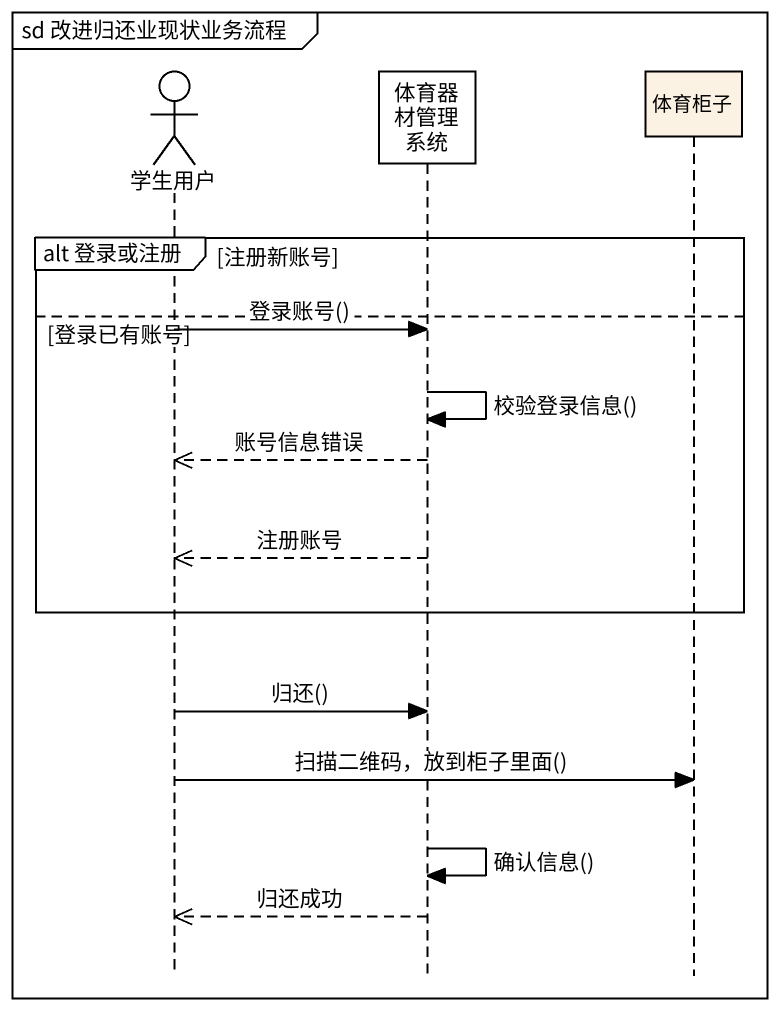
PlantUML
@startuml
mainframe sd 改进归还业现状业务流程
hide footbox
actor 学生用户
participant 体育器材管理系统 #FFFFFF
participant 体育柜子

group alt 登录或注册 [注册新账号]
else 登录已有账号
  学生用户 -> 体育器材管理系统 : 登录账号()
  体育器材管理系统 -> 体育器材管理系统 : 校验登录信息()
  体育器材管理系统 -->> 学生用户 : 账号信息错误
  体育器材管理系统 -->> 学生用户 : 注册账号
end
学生用户 -> 体育器材管理系统 : 归还()
学生用户 -> 体育柜子 : 扫描二维码，放到柜子里面()
体育器材管理系统 -> 体育器材管理系统 : 确认信息()
体育器材管理系统 -->> 学生用户 : 归还成功
@enduml
